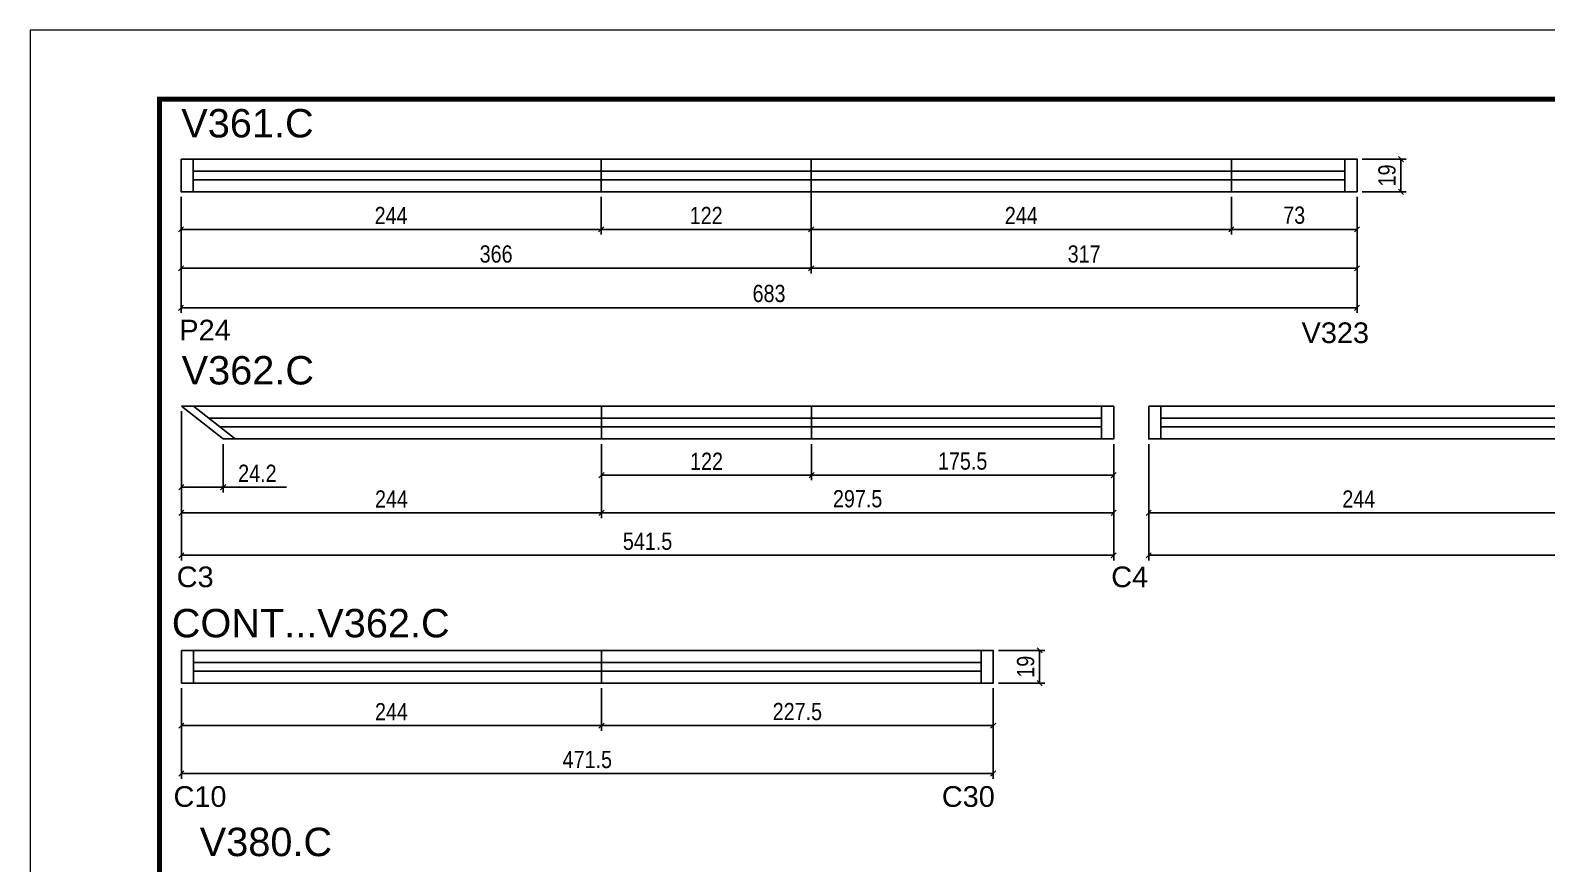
# Model space of a CAD drawing. Extents: x 3090 to 9343, y 762 to 5258.
# Drawn here: x 6273 to 7154, y 1328 to 1812 of the extents above; entities that cross this region are included whole.
import ezdxf

# ---------------------------------------------------------------- set-up
doc = ezdxf.new("R2010")
doc.units = 0
doc.linetypes.add('DASHED', pattern=[0.75, 0.5, -0.25])
doc.layers.add('00 - FELIPE', color=2, linetype='Continuous', plot=False)
for name, color, linetype in [('5', 5, 'Continuous'), ('COTA', 241, 'Continuous'), ('NOMENCLATURA', 7, 'Continuous'), ('Painéis', 200, 'Continuous'), ('SARR_2.2x7', 40, 'Continuous')]:
    doc.layers.add(name, color=color, linetype=linetype)
for name, color, linetype, lineweight in [('Escoras', 2, 'Continuous', 25), ('Folhas', 255, 'Continuous', 9), ('Romaneio', 3, 'Continuous', 13), ('SARRAFO DE PRESSAO', 251, 'DASHED', 9)]:
    doc.layers.add(name, color=color, linetype=linetype, lineweight=lineweight)
doc.styles.add('COTA TECNICA', font='techl___.ttf', dxfattribs={"height": 10})
doc.styles.add('COTA TECNICA-50', font='techl___.ttf', dxfattribs={"height": 10})
doc.styles.get("Standard").update_dxf_attribs({"font": 'arial.ttf'})
doc.dimstyles.new('COTA PAINEL-50', dxfattribs={"dimtxt": 10, "dimasz": 3, "dimexe": 3, "dimexo": 3, "dimgap": 3, "dimtad": 1, "dimdec": 1, "dimzin": 12, "dimdsep": 46, "dimtxsty": 'COTA TECNICA-50', "dimblk1": 'OBLIQUE', "dimblk2": 'OBLIQUE', "dimsah": 1, "dimcen": 0.9, "dimclrd": 4, "dimclre": 4, "dimclrt": 240, "dimadec": 1, "dimazin": 3, "dimtfac": 1, "dimtdec": 1, "dimtmove": 0, "dimatfit": 3, "dimfxl": 1, "dimtolj": 1, "dimtzin": 12, "dimarcsym": 0})
doc.dimstyles.new('PAINEL', dxfattribs={"dimtxt": 10, "dimasz": 3, "dimexe": 3, "dimexo": 3, "dimgap": 3, "dimtad": 1, "dimdec": 1, "dimzin": 12, "dimdsep": 46, "dimtxsty": 'COTA TECNICA', "dimblk1": 'OBLIQUE', "dimblk2": 'OBLIQUE', "dimsah": 1, "dimcen": 0.9, "dimclrd": 4, "dimclre": 4, "dimclrt": 240, "dimadec": 1, "dimazin": 3, "dimtfac": 1, "dimtdec": 1, "dimtmove": 0, "dimatfit": 3, "dimfxl": 1, "dimtolj": 1, "dimtzin": 12, "dimarcsym": 0})

# ---------------------------------------------------------------- blocks, each defined once
blk = doc.blocks.new('9999999999')
at = {"layer": 'Folhas'}
blk.add_lwpolyline([(98138.98, 34190.21), (99623.98, 34190.21), (99623.98, 35240.21), (98138.98, 35240.21)], close=True, dxfattribs=at)
at = {"layer": 'Folhas', "color": 30, "const_width": 3}
blk.add_lwpolyline([(98213.98, 34230.21), (99583.98, 34230.21), (99583.98, 35200.21), (98213.98, 35200.21)], close=True, dxfattribs=at)
blk = doc.blocks.new('_Oblique')
at = {"color": 0, "linetype": 'ByBlock', "lineweight": -2}
blk.add_line((-0.5, -0.5), (0.5, 0.5), dxfattribs=at)
blk = doc.blocks.new('*D230')
at = {"layer": 'Defpoints', "color": 0, "linetype": 'ByBlock', "transparency": 16777216}
for p in [(6360.95, 1718.17), (6604.95, 1718.17), (6604.95, 1696.34)]:
    blk.add_point(p, dxfattribs=at)
at = {"layer": 'Romaneio', "color": 4, "linetype": 'ByBlock', "lineweight": -2, "transparency": 16777216}
for p, q in [((6360.95, 1715.17), (6360.95, 1693.34)), ((6604.95, 1715.17), (6604.95, 1693.34)), ((6360.95, 1696.34), (6604.95, 1696.34))]:
    blk.add_line(p, q, dxfattribs=at)
at = {"layer": 'Romaneio', "color": 4, "linetype": 'ByBlock', "lineweight": -2, "transparency": 16777216, "xscale": 3, "yscale": 3, "zscale": 3, "rotation": 180}
blk.add_blockref('_Oblique', (6360.95, 1696.34), dxfattribs=at)
at = {"layer": 'Romaneio', "color": 4, "linetype": 'ByBlock', "lineweight": -2, "transparency": 16777216, "xscale": 3, "yscale": 3, "zscale": 3}
blk.add_blockref('_Oblique', (6604.95, 1696.34), dxfattribs=at)
at = {"layer": 'Romaneio', "color": 240, "linetype": 'ByBlock', "transparency": 16777216, "insert": (6482.95, 1704.41), "char_height": 10, "attachment_point": 5, "style": 'COTA TECNICA-50'}
blk.add_mtext('\\A1;244', dxfattribs=at)
blk = doc.blocks.new('*D231')
at = {"layer": 'Defpoints', "color": 0, "linetype": 'ByBlock', "transparency": 16777216}
for p in [(6604.95, 1718.17), (6726.95, 1718.17), (6726.95, 1696.34)]:
    blk.add_point(p, dxfattribs=at)
at = {"layer": 'Romaneio', "color": 4, "linetype": 'ByBlock', "lineweight": -2, "transparency": 16777216}
for p, q in [((6604.95, 1715.17), (6604.95, 1693.34)), ((6726.95, 1715.17), (6726.95, 1693.34)), ((6604.95, 1696.34), (6726.95, 1696.34))]:
    blk.add_line(p, q, dxfattribs=at)
at = {"layer": 'Romaneio', "color": 4, "linetype": 'ByBlock', "lineweight": -2, "transparency": 16777216, "xscale": 3, "yscale": 3, "zscale": 3, "rotation": 180}
blk.add_blockref('_Oblique', (6604.95, 1696.34), dxfattribs=at)
at = {"layer": 'Romaneio', "color": 4, "linetype": 'ByBlock', "lineweight": -2, "transparency": 16777216, "xscale": 3, "yscale": 3, "zscale": 3}
blk.add_blockref('_Oblique', (6726.95, 1696.34), dxfattribs=at)
at = {"layer": 'Romaneio', "color": 240, "linetype": 'ByBlock', "transparency": 16777216, "insert": (6665.95, 1704.4), "char_height": 10, "attachment_point": 5, "style": 'COTA TECNICA-50'}
blk.add_mtext('\\A1;122', dxfattribs=at)
blk = doc.blocks.new('*D232')
at = {"layer": 'Defpoints', "color": 0, "linetype": 'ByBlock', "transparency": 16777216}
for p in [(6970.95, 1718.17), (7043.95, 1718.17), (7043.95, 1696.34)]:
    blk.add_point(p, dxfattribs=at)
at = {"layer": 'Romaneio', "color": 4, "linetype": 'ByBlock', "lineweight": -2, "transparency": 16777216}
for p, q in [((6970.95, 1715.17), (6970.95, 1693.34)), ((7043.95, 1715.17), (7043.95, 1693.34)), ((6970.95, 1696.34), (7043.95, 1696.34))]:
    blk.add_line(p, q, dxfattribs=at)
at = {"layer": 'Romaneio', "color": 4, "linetype": 'ByBlock', "lineweight": -2, "transparency": 16777216, "xscale": 3, "yscale": 3, "zscale": 3, "rotation": 180}
blk.add_blockref('_Oblique', (6970.95, 1696.34), dxfattribs=at)
at = {"layer": 'Romaneio', "color": 4, "linetype": 'ByBlock', "lineweight": -2, "transparency": 16777216, "xscale": 3, "yscale": 3, "zscale": 3}
blk.add_blockref('_Oblique', (7043.95, 1696.34), dxfattribs=at)
at = {"layer": 'Romaneio', "color": 240, "linetype": 'ByBlock', "transparency": 16777216, "insert": (7007.45, 1704.56), "char_height": 10, "attachment_point": 5, "style": 'COTA TECNICA-50'}
blk.add_mtext('\\A1;73', dxfattribs=at)
blk = doc.blocks.new('*D233')
at = {"layer": 'Defpoints', "color": 0, "linetype": 'ByBlock', "transparency": 16777216}
for p in [(6360.95, 1718.17), (7043.95, 1718.17), (6360.95, 1650.83)]:
    blk.add_point(p, dxfattribs=at)
at = {"layer": 'Romaneio', "color": 4, "linetype": 'ByBlock', "lineweight": -2, "transparency": 16777216}
for p, q in [((6360.95, 1715.17), (6360.95, 1647.83)), ((7043.95, 1715.17), (7043.95, 1647.83)), ((7043.95, 1650.83), (6360.95, 1650.83))]:
    blk.add_line(p, q, dxfattribs=at)
at = {"layer": 'Romaneio', "color": 4, "linetype": 'ByBlock', "lineweight": -2, "transparency": 16777216, "xscale": 3, "yscale": 3, "zscale": 3, "rotation": 180}
blk.add_blockref('_Oblique', (6360.95, 1650.83), dxfattribs=at)
at = {"layer": 'Romaneio', "color": 4, "linetype": 'ByBlock', "lineweight": -2, "transparency": 16777216, "xscale": 3, "yscale": 3, "zscale": 3}
blk.add_blockref('_Oblique', (7043.95, 1650.83), dxfattribs=at)
at = {"layer": 'Romaneio', "color": 240, "linetype": 'ByBlock', "transparency": 16777216, "insert": (6702.45, 1659.07), "char_height": 10, "attachment_point": 5, "style": 'COTA TECNICA-50'}
blk.add_mtext('\\A1;683', dxfattribs=at)
blk = doc.blocks.new('*D11')
at = {"layer": 'Defpoints', "color": 0, "linetype": 'ByBlock', "transparency": 16777216}
for p in [(7043.95, 1737.17), (7043.95, 1718.17), (7069.47, 1718.17)]:
    blk.add_point(p, dxfattribs=at)
at = {"layer": 'Romaneio', "color": 4, "linetype": 'ByBlock', "lineweight": -2, "transparency": 16777216}
for p, q in [((7046.95, 1737.17), (7072.47, 1737.17)), ((7069.47, 1737.17), (7069.47, 1718.17)), ((7046.95, 1718.17), (7072.47, 1718.17))]:
    blk.add_line(p, q, dxfattribs=at)
at = {"layer": 'Romaneio', "color": 4, "linetype": 'ByBlock', "lineweight": -2, "transparency": 16777216, "xscale": 3, "yscale": 3, "zscale": 3}
for p, rotation in [((7069.47, 1737.17), 90), ((7069.47, 1718.17), 270)]:
    blk.add_blockref('_Oblique', p, dxfattribs=dict(at, rotation=rotation))
at = {"layer": 'Romaneio', "color": 240, "linetype": 'ByBlock', "transparency": 16777216, "insert": (7061.38, 1727.67), "char_height": 10, "attachment_point": 5, "rotation": 90, "style": 'COTA TECNICA-50'}
blk.add_mtext('\\A1;19', dxfattribs=at)
blk = doc.blocks.new('*D341')
at = {"layer": 'Defpoints', "color": 0, "linetype": 'ByBlock', "transparency": 16777216}
for p in [(6922.96, 1574.7), (7166.96, 1574.7), (7166.96, 1531.71)]:
    blk.add_point(p, dxfattribs=at)
at = {"layer": 'Romaneio', "color": 4, "linetype": 'ByBlock', "lineweight": -2, "transparency": 16777216}
for p, q in [((6922.96, 1571.7), (6922.96, 1528.71)), ((7166.96, 1571.7), (7166.96, 1528.71)), ((6922.96, 1531.71), (7166.96, 1531.71))]:
    blk.add_line(p, q, dxfattribs=at)
at = {"layer": 'Romaneio', "color": 4, "linetype": 'ByBlock', "lineweight": -2, "transparency": 16777216, "xscale": 3, "yscale": 3, "zscale": 3, "rotation": 180}
blk.add_blockref('_Oblique', (6922.96, 1531.71), dxfattribs=at)
at = {"layer": 'Romaneio', "color": 4, "linetype": 'ByBlock', "lineweight": -2, "transparency": 16777216, "xscale": 3, "yscale": 3, "zscale": 3}
blk.add_blockref('_Oblique', (7166.96, 1531.71), dxfattribs=at)
at = {"layer": 'Romaneio', "color": 240, "linetype": 'ByBlock', "transparency": 16777216, "insert": (7044.96, 1539.78), "char_height": 10, "attachment_point": 5, "style": 'COTA TECNICA-50'}
blk.add_mtext('\\A1;244', dxfattribs=at)
blk = doc.blocks.new('*D342')
at = {"layer": 'Defpoints', "color": 0, "linetype": 'ByBlock', "transparency": 16777216}
for p in [(6361.17, 1593.7), (6605.17, 1574.7), (6605.17, 1531.71)]:
    blk.add_point(p, dxfattribs=at)
at = {"layer": 'Escoras', "color": 4, "linetype": 'ByBlock', "lineweight": -2, "transparency": 16777216}
for p, q in [((6361.17, 1590.7), (6361.17, 1528.71)), ((6605.17, 1571.7), (6605.17, 1528.71)), ((6361.17, 1531.71), (6605.17, 1531.71))]:
    blk.add_line(p, q, dxfattribs=at)
at = {"layer": 'Escoras', "color": 4, "linetype": 'ByBlock', "lineweight": -2, "transparency": 16777216, "xscale": 3, "yscale": 3, "zscale": 3, "rotation": 180}
blk.add_blockref('_Oblique', (6361.17, 1531.71), dxfattribs=at)
at = {"layer": 'Escoras', "color": 4, "linetype": 'ByBlock', "lineweight": -2, "transparency": 16777216, "xscale": 3, "yscale": 3, "zscale": 3}
blk.add_blockref('_Oblique', (6605.17, 1531.71), dxfattribs=at)
at = {"layer": 'Escoras', "color": 240, "linetype": 'ByBlock', "transparency": 16777216, "insert": (6483.17, 1539.78), "char_height": 10, "attachment_point": 5, "style": 'COTA TECNICA-50'}
blk.add_mtext('\\A1;244', dxfattribs=at)
blk = doc.blocks.new('*D343')
at = {"layer": 'Defpoints', "color": 0, "linetype": 'ByBlock', "transparency": 16777216}
for p in [(6361.17, 1593.7), (6385.38, 1574.7), (6385.38, 1546.64)]:
    blk.add_point(p, dxfattribs=at)
at = {"layer": 'Escoras', "color": 4, "linetype": 'ByBlock', "lineweight": -2, "transparency": 16777216}
for p, q in [((6361.17, 1590.7), (6361.17, 1543.64)), ((6385.38, 1571.7), (6385.38, 1543.64)), ((6361.17, 1546.64), (6385.38, 1546.64)), ((6385.38, 1546.64), (6422.21, 1546.64))]:
    blk.add_line(p, q, dxfattribs=at)
at = {"layer": 'Escoras', "color": 4, "linetype": 'ByBlock', "lineweight": -2, "transparency": 16777216, "xscale": 3, "yscale": 3, "zscale": 3, "rotation": 180}
blk.add_blockref('_Oblique', (6361.17, 1546.64), dxfattribs=at)
at = {"layer": 'Escoras', "color": 4, "linetype": 'ByBlock', "lineweight": -2, "transparency": 16777216, "xscale": 3, "yscale": 3, "zscale": 3}
blk.add_blockref('_Oblique', (6385.38, 1546.64), dxfattribs=at)
at = {"layer": 'Escoras', "color": 240, "linetype": 'ByBlock', "transparency": 16777216, "insert": (6405.29, 1554.71), "char_height": 10, "attachment_point": 5, "style": 'COTA TECNICA-50'}
blk.add_mtext('\\A1;24.2', dxfattribs=at)
blk = doc.blocks.new('*D68')
at = {"layer": 'Defpoints', "color": 0, "linetype": 'ByBlock', "transparency": 16777216}
for p in [(6361.17, 1593.7), (6902.64, 1574.7), (6902.64, 1507.06)]:
    blk.add_point(p, dxfattribs=at)
at = {"layer": 'Escoras', "color": 4, "linetype": 'ByBlock', "lineweight": -2, "transparency": 16777216}
for p, q in [((6361.17, 1590.7), (6361.17, 1504.06)), ((6902.64, 1571.7), (6902.64, 1504.06)), ((6361.17, 1507.06), (6902.64, 1507.06))]:
    blk.add_line(p, q, dxfattribs=at)
at = {"layer": 'Escoras', "color": 4, "linetype": 'ByBlock', "lineweight": -2, "transparency": 16777216, "xscale": 3, "yscale": 3, "zscale": 3, "rotation": 180}
blk.add_blockref('_Oblique', (6361.17, 1507.06), dxfattribs=at)
at = {"layer": 'Escoras', "color": 4, "linetype": 'ByBlock', "lineweight": -2, "transparency": 16777216, "xscale": 3, "yscale": 3, "zscale": 3}
blk.add_blockref('_Oblique', (6902.64, 1507.06), dxfattribs=at)
at = {"layer": 'Escoras', "color": 240, "linetype": 'ByBlock', "transparency": 16777216, "insert": (6631.9, 1515.17), "char_height": 10, "attachment_point": 5, "style": 'COTA TECNICA-50'}
blk.add_mtext('\\A1;541.5', dxfattribs=at)
blk = doc.blocks.new('*D69')
at = {"layer": 'Defpoints', "color": 0, "linetype": 'ByBlock', "transparency": 16777216}
for p in [(6605.17, 1574.7), (6727.17, 1574.7), (6727.17, 1553.63)]:
    blk.add_point(p, dxfattribs=at)
at = {"layer": 'Romaneio', "color": 4, "linetype": 'ByBlock', "lineweight": -2, "transparency": 16777216}
for p, q in [((6605.17, 1571.7), (6605.17, 1550.63)), ((6727.17, 1571.7), (6727.17, 1550.63)), ((6605.17, 1553.63), (6727.17, 1553.63))]:
    blk.add_line(p, q, dxfattribs=at)
at = {"layer": 'Romaneio', "color": 4, "linetype": 'ByBlock', "lineweight": -2, "transparency": 16777216, "xscale": 3, "yscale": 3, "zscale": 3, "rotation": 180}
blk.add_blockref('_Oblique', (6605.17, 1553.63), dxfattribs=at)
at = {"layer": 'Romaneio', "color": 4, "linetype": 'ByBlock', "lineweight": -2, "transparency": 16777216, "xscale": 3, "yscale": 3, "zscale": 3}
blk.add_blockref('_Oblique', (6727.17, 1553.63), dxfattribs=at)
at = {"layer": 'Romaneio', "color": 240, "linetype": 'ByBlock', "transparency": 16777216, "insert": (6666.17, 1561.68), "char_height": 10, "attachment_point": 5, "style": 'COTA TECNICA-50'}
blk.add_mtext('\\A1;122', dxfattribs=at)
blk = doc.blocks.new('*D70')
at = {"layer": 'Defpoints', "color": 0, "linetype": 'ByBlock', "transparency": 16777216}
for p in [(6727.17, 1574.7), (6902.64, 1574.7), (6902.64, 1553.63)]:
    blk.add_point(p, dxfattribs=at)
at = {"layer": 'Romaneio', "color": 4, "linetype": 'ByBlock', "lineweight": -2, "transparency": 16777216}
for p, q in [((6727.17, 1571.7), (6727.17, 1550.63)), ((6902.64, 1571.7), (6902.64, 1550.63)), ((6727.17, 1553.63), (6902.64, 1553.63))]:
    blk.add_line(p, q, dxfattribs=at)
at = {"layer": 'Romaneio', "color": 4, "linetype": 'ByBlock', "lineweight": -2, "transparency": 16777216, "xscale": 3, "yscale": 3, "zscale": 3, "rotation": 180}
blk.add_blockref('_Oblique', (6727.17, 1553.63), dxfattribs=at)
at = {"layer": 'Romaneio', "color": 4, "linetype": 'ByBlock', "lineweight": -2, "transparency": 16777216, "xscale": 3, "yscale": 3, "zscale": 3}
blk.add_blockref('_Oblique', (6902.64, 1553.63), dxfattribs=at)
at = {"layer": 'Romaneio', "color": 240, "linetype": 'ByBlock', "transparency": 16777216, "insert": (6814.9, 1561.74), "char_height": 10, "attachment_point": 5, "style": 'COTA TECNICA-50'}
blk.add_mtext('\\A1;175.5', dxfattribs=at)
blk = doc.blocks.new('*D344')
at = {"layer": 'COTA', "color": 4, "linetype": 'ByBlock', "lineweight": -2, "transparency": 16777216}
for p, q in [((6361.17, 1429.84), (6361.17, 1377.32)), ((6832.67, 1429.84), (6832.67, 1377.32)), ((6832.67, 1380.32), (6361.17, 1380.32))]:
    blk.add_line(p, q, dxfattribs=at)
at = {"layer": 'Defpoints', "color": 0, "linetype": 'ByBlock', "transparency": 16777216}
for p in [(6361.17, 1432.84), (6832.67, 1432.84), (6361.17, 1380.32)]:
    blk.add_point(p, dxfattribs=at)
at = {"layer": 'COTA', "color": 4, "linetype": 'ByBlock', "lineweight": -2, "transparency": 16777216, "xscale": 3, "yscale": 3, "zscale": 3, "rotation": 180}
blk.add_blockref('_Oblique', (6361.17, 1380.32), dxfattribs=at)
at = {"layer": 'COTA', "color": 4, "linetype": 'ByBlock', "lineweight": -2, "transparency": 16777216, "xscale": 3, "yscale": 3, "zscale": 3}
blk.add_blockref('_Oblique', (6832.67, 1380.32), dxfattribs=at)
at = {"layer": 'COTA', "color": 240, "linetype": 'ByBlock', "transparency": 16777216, "insert": (6596.92, 1388.43), "char_height": 10, "attachment_point": 5, "style": 'COTA TECNICA-50'}
blk.add_mtext('\\A1;471.5', dxfattribs=at)
blk = doc.blocks.new('*D345')
at = {"color": 4, "lineweight": -2, "transparency": 16777216}
for p, q in [((6361.17, 1429.84), (6361.17, 1405.16)), ((6605.17, 1429.84), (6605.17, 1405.16)), ((6361.17, 1408.16), (6605.17, 1408.16))]:
    blk.add_line(p, q, dxfattribs=at)
at = {"layer": 'Defpoints', "color": 0, "transparency": 16777216}
for p in [(6361.17, 1432.84), (6605.17, 1432.84), (6605.17, 1408.16)]:
    blk.add_point(p, dxfattribs=at)
at = {"color": 4, "lineweight": -2, "transparency": 16777216, "xscale": 3, "yscale": 3, "zscale": 3, "rotation": 180}
blk.add_blockref('_Oblique', (6361.17, 1408.16), dxfattribs=at)
at = {"color": 4, "lineweight": -2, "transparency": 16777216, "xscale": 3, "yscale": 3, "zscale": 3}
blk.add_blockref('_Oblique', (6605.17, 1408.16), dxfattribs=at)
at = {"color": 240, "transparency": 16777216, "insert": (6483.17, 1416.24), "char_height": 10, "attachment_point": 5, "style": 'COTA TECNICA'}
blk.add_mtext('\\A1;244', dxfattribs=at)
blk = doc.blocks.new('*D346')
at = {"color": 4, "lineweight": -2, "transparency": 16777216}
for p, q in [((6605.17, 1429.84), (6605.17, 1405.16)), ((6832.67, 1429.84), (6832.67, 1405.16)), ((6605.17, 1408.16), (6832.67, 1408.16))]:
    blk.add_line(p, q, dxfattribs=at)
at = {"layer": 'Defpoints', "color": 0, "transparency": 16777216}
for p in [(6605.17, 1432.84), (6832.67, 1432.84), (6832.67, 1408.16)]:
    blk.add_point(p, dxfattribs=at)
at = {"color": 4, "lineweight": -2, "transparency": 16777216, "xscale": 3, "yscale": 3, "zscale": 3, "rotation": 180}
blk.add_blockref('_Oblique', (6605.17, 1408.16), dxfattribs=at)
at = {"color": 4, "lineweight": -2, "transparency": 16777216, "xscale": 3, "yscale": 3, "zscale": 3}
blk.add_blockref('_Oblique', (6832.67, 1408.16), dxfattribs=at)
at = {"color": 240, "transparency": 16777216, "insert": (6718.92, 1416.27), "char_height": 10, "attachment_point": 5, "style": 'COTA TECNICA'}
blk.add_mtext('\\A1;227.5', dxfattribs=at)
blk = doc.blocks.new('*D431')
at = {"layer": 'Defpoints', "color": 0, "linetype": 'ByBlock', "transparency": 16777216}
for p in [(6832.67, 1451.84), (6859.6, 1451.84), (6832.67, 1432.84)]:
    blk.add_point(p, dxfattribs=at)
at = {"layer": 'Escoras', "color": 4, "linetype": 'ByBlock', "lineweight": -2, "transparency": 16777216}
for p, q in [((6835.67, 1451.84), (6862.6, 1451.84)), ((6859.6, 1432.84), (6859.6, 1451.84)), ((6835.67, 1432.84), (6862.6, 1432.84))]:
    blk.add_line(p, q, dxfattribs=at)
at = {"layer": 'Escoras', "color": 4, "linetype": 'ByBlock', "lineweight": -2, "transparency": 16777216, "xscale": 3, "yscale": 3, "zscale": 3}
for p, rotation in [((6859.6, 1451.84), 90), ((6859.6, 1432.84), 270)]:
    blk.add_blockref('_Oblique', p, dxfattribs=dict(at, rotation=rotation))
at = {"layer": 'Escoras', "color": 240, "linetype": 'ByBlock', "transparency": 16777216, "insert": (6851.51, 1442.34), "char_height": 10, "attachment_point": 5, "rotation": 90, "style": 'COTA TECNICA-50'}
blk.add_mtext('\\A1;19', dxfattribs=at)
blk = doc.blocks.new('*D432')
at = {"layer": 'Defpoints', "color": 0, "linetype": 'ByBlock', "transparency": 16777216}
for p in [(6922.96, 1574.7), (7429.44, 1574.7), (7429.44, 1507.06)]:
    blk.add_point(p, dxfattribs=at)
at = {"layer": 'Escoras', "color": 4, "linetype": 'ByBlock', "lineweight": -2, "transparency": 16777216}
for p, q in [((6922.96, 1571.7), (6922.96, 1504.06)), ((7429.44, 1571.7), (7429.44, 1504.06)), ((6922.96, 1507.06), (7429.44, 1507.06))]:
    blk.add_line(p, q, dxfattribs=at)
at = {"layer": 'Escoras', "color": 4, "linetype": 'ByBlock', "lineweight": -2, "transparency": 16777216, "xscale": 3, "yscale": 3, "zscale": 3, "rotation": 180}
blk.add_blockref('_Oblique', (6922.96, 1507.06), dxfattribs=at)
at = {"layer": 'Escoras', "color": 4, "linetype": 'ByBlock', "lineweight": -2, "transparency": 16777216, "xscale": 3, "yscale": 3, "zscale": 3}
blk.add_blockref('_Oblique', (7429.44, 1507.06), dxfattribs=at)
at = {"layer": 'Escoras', "color": 240, "linetype": 'ByBlock', "transparency": 16777216, "insert": (7176.2, 1515.17), "char_height": 10, "attachment_point": 5, "style": 'COTA TECNICA-50'}
blk.add_mtext('\\A1;506.5', dxfattribs=at)
blk = doc.blocks.new('*D448')
at = {"layer": '00 - FELIPE', "color": 4, "lineweight": -2, "transparency": 16777216}
for p, q in [((6360.95, 1715.17), (6360.95, 1670.77)), ((6726.95, 1715.17), (6726.95, 1670.77)), ((6360.95, 1673.77), (6726.95, 1673.77))]:
    blk.add_line(p, q, dxfattribs=at)
at = {"layer": 'Defpoints', "color": 0, "transparency": 16777216}
for p in [(6360.95, 1718.17), (6726.95, 1718.17), (6726.95, 1673.77)]:
    blk.add_point(p, dxfattribs=at)
at = {"layer": '00 - FELIPE', "color": 4, "lineweight": -2, "transparency": 16777216, "xscale": 3, "yscale": 3, "zscale": 3, "rotation": 180}
blk.add_blockref('_Oblique', (6360.95, 1673.77), dxfattribs=at)
at = {"layer": '00 - FELIPE', "color": 4, "lineweight": -2, "transparency": 16777216, "xscale": 3, "yscale": 3, "zscale": 3}
blk.add_blockref('_Oblique', (6726.95, 1673.77), dxfattribs=at)
at = {"layer": '00 - FELIPE', "color": 240, "transparency": 16777216, "insert": (6543.95, 1681.99), "char_height": 10, "attachment_point": 5, "style": 'COTA TECNICA'}
blk.add_mtext('\\A1;366', dxfattribs=at)
blk = doc.blocks.new('*D449')
at = {"layer": '00 - FELIPE', "color": 4, "lineweight": -2, "transparency": 16777216}
for p, q in [((6726.95, 1734.17), (6726.95, 1670.77)), ((7043.95, 1715.17), (7043.95, 1670.77)), ((6726.95, 1673.77), (7043.95, 1673.77))]:
    blk.add_line(p, q, dxfattribs=at)
at = {"layer": 'Defpoints', "color": 0, "transparency": 16777216}
for p in [(6726.95, 1737.17), (7043.95, 1718.17), (7043.95, 1673.77)]:
    blk.add_point(p, dxfattribs=at)
at = {"layer": '00 - FELIPE', "color": 4, "lineweight": -2, "transparency": 16777216, "xscale": 3, "yscale": 3, "zscale": 3, "rotation": 180}
blk.add_blockref('_Oblique', (6726.95, 1673.77), dxfattribs=at)
at = {"layer": '00 - FELIPE', "color": 4, "lineweight": -2, "transparency": 16777216, "xscale": 3, "yscale": 3, "zscale": 3}
blk.add_blockref('_Oblique', (7043.95, 1673.77), dxfattribs=at)
at = {"layer": '00 - FELIPE', "color": 240, "transparency": 16777216, "insert": (6885.45, 1681.99), "char_height": 10, "attachment_point": 5, "style": 'COTA TECNICA'}
blk.add_mtext('\\A1;317', dxfattribs=at)
blk = doc.blocks.new('*D505')
at = {"layer": '00 - FELIPE', "color": 4, "lineweight": -2, "transparency": 16777216}
for p, q in [((6726.95, 1715.17), (6726.95, 1693.34)), ((6970.95, 1715.17), (6970.95, 1693.34)), ((6726.95, 1696.34), (6970.95, 1696.34))]:
    blk.add_line(p, q, dxfattribs=at)
at = {"layer": 'Defpoints', "color": 0, "transparency": 16777216}
for p in [(6726.95, 1718.17), (6970.95, 1718.17), (6970.95, 1696.34)]:
    blk.add_point(p, dxfattribs=at)
at = {"layer": '00 - FELIPE', "color": 4, "lineweight": -2, "transparency": 16777216, "xscale": 3, "yscale": 3, "zscale": 3, "rotation": 180}
blk.add_blockref('_Oblique', (6726.95, 1696.34), dxfattribs=at)
at = {"layer": '00 - FELIPE', "color": 4, "lineweight": -2, "transparency": 16777216, "xscale": 3, "yscale": 3, "zscale": 3}
blk.add_blockref('_Oblique', (6970.95, 1696.34), dxfattribs=at)
at = {"layer": '00 - FELIPE', "color": 240, "transparency": 16777216, "insert": (6848.95, 1704.41), "char_height": 10, "attachment_point": 5, "style": 'COTA TECNICA'}
blk.add_mtext('\\A1;244', dxfattribs=at)
blk = doc.blocks.new('*D506')
at = {"layer": '00 - FELIPE', "color": 4, "lineweight": -2, "transparency": 16777216}
for p, q in [((6605.17, 1571.7), (6605.17, 1528.71)), ((6902.64, 1571.7), (6902.64, 1528.71)), ((6605.17, 1531.71), (6902.64, 1531.71))]:
    blk.add_line(p, q, dxfattribs=at)
at = {"layer": 'Defpoints', "color": 0, "transparency": 16777216}
for p in [(6605.17, 1574.7), (6902.64, 1574.7), (6902.64, 1531.71)]:
    blk.add_point(p, dxfattribs=at)
at = {"layer": '00 - FELIPE', "color": 4, "lineweight": -2, "transparency": 16777216, "xscale": 3, "yscale": 3, "zscale": 3, "rotation": 180}
blk.add_blockref('_Oblique', (6605.17, 1531.71), dxfattribs=at)
at = {"layer": '00 - FELIPE', "color": 4, "lineweight": -2, "transparency": 16777216, "xscale": 3, "yscale": 3, "zscale": 3}
blk.add_blockref('_Oblique', (6902.64, 1531.71), dxfattribs=at)
at = {"layer": '00 - FELIPE', "color": 240, "transparency": 16777216, "insert": (6753.9, 1539.85), "char_height": 10, "attachment_point": 5, "style": 'COTA TECNICA'}
blk.add_mtext('\\A1;297.5', dxfattribs=at)

msp = doc.modelspace()

# ---------------------------------------------------------------- linework, layer by layer
at = {"layer": 'Painéis', "linetype": 'Continuous'}
msp.add_line((6605.17, 1451.84), (6605.17, 1432.84), dxfattribs=at)
for points in [[(6360.95, 1737.17), (6604.95, 1737.17), (6604.95, 1718.17), (6360.95, 1718.17)], [(6604.95, 1737.17), (6726.95, 1737.17), (6726.95, 1718.17), (6604.95, 1718.17)], [(6726.95, 1737.17), (6970.95, 1737.17), (6970.95, 1718.17), (6726.95, 1718.17)], [(6970.95, 1737.17), (7043.95, 1737.17), (7043.95, 1718.17), (6970.95, 1718.17)], [(6361.17, 1593.7), (6605.17, 1593.7), (6605.17, 1574.7), (6385.38, 1574.7)], [(6605.17, 1593.7), (6727.17, 1593.7), (6727.17, 1574.7), (6605.17, 1574.7)], [(6727.17, 1593.7), (6902.64, 1593.7), (6902.64, 1574.7), (6727.17, 1574.7)], [(6922.96, 1593.7), (7166.96, 1593.7), (7166.96, 1574.7), (6922.96, 1574.7)], [(6361.17, 1451.84), (6832.67, 1451.84), (6832.67, 1432.84), (6361.17, 1432.84)]]:
    msp.add_lwpolyline(points, close=True, dxfattribs=at)
at = {"layer": 'SARR_2.2x7', "linetype": 'Continuous'}
for p, q in [((6367.95, 1737.17), (6367.95, 1718.17)), ((7036.95, 1737.17), (7036.95, 1718.17)), ((6367.95, 1730.17), (6660.95, 1730.17)), ((6660.95, 1730.17), (6726.95, 1730.17)), ((6726.95, 1730.17), (7026.95, 1730.17)), ((7026.95, 1730.17), (7036.95, 1730.17)), ((6660.95, 1725.17), (6367.95, 1725.17)), ((6660.95, 1725.17), (6726.95, 1725.17)), ((7026.95, 1725.17), (6726.95, 1725.17)), ((7036.95, 1725.17), (7026.95, 1725.17)), ((6368.17, 1593.7), (6392.38, 1574.7)), ((6605.17, 1586.7), (6377.09, 1586.7)), ((6727.17, 1586.7), (6605.17, 1586.7)), ((6727.17, 1586.7), (6895.64, 1586.7)), ((6895.64, 1593.7), (6895.64, 1574.7)), ((6929.96, 1593.7), (6929.96, 1574.7)), ((7166.96, 1586.7), (6929.96, 1586.7)), ((6383.46, 1581.7), (6605.17, 1581.7)), ((6605.17, 1581.7), (6727.17, 1581.7)), ((6895.64, 1581.7), (6727.17, 1581.7)), ((6929.96, 1581.7), (7166.96, 1581.7)), ((6368.17, 1451.84), (6368.17, 1432.84)), ((6368.17, 1444.84), (6825.67, 1444.84)), ((6825.67, 1451.84), (6825.67, 1432.84)), ((6825.67, 1439.84), (6368.17, 1439.84))]:
    msp.add_line(p, q, dxfattribs=at)

# ---------------------------------------------------------------- block references
at = {"layer": 'SARRAFO DE PRESSAO', "color": 6, "linetype": 'ByBlock'}
msp.add_blockref('9999999999', (-91865.55, -33428.25), dxfattribs=at)

# ---------------------------------------------------------------- texts
at = {"layer": '5', "linetype": 'Continuous'}
for s, p in [('P24', (6360, 1631.87)), ('V323', (7011.76, 1630.33)), ('C3', (6358.46, 1488.56)), ('C4', (6901.18, 1488.56)), ('C10', (6356.6, 1360.99)), ('C30', (6802.82, 1360.99))]:
    msp.add_text(s, height=12, rotation=359.99996, dxfattribs=at).set_placement(p)
at = {"layer": 'NOMENCLATURA', "linetype": 'Continuous'}
for s, p in [('V361.C', (6361.11, 1749.75)), ('V362.C', (6361.32, 1606.28)), ('CONT...V362.C', (6355.58, 1459.43)), ('V380.C', (6371.83, 1332.36))]:
    msp.add_text(s, height=16.5, dxfattribs=at).set_placement(p)

# ---------------------------------------------------------------- dimensions: what is measured, and where the dimension line sits
for base, p1, p2, picture, middle in [((6605.17, 1408.16), (6361.17, 1432.84), (6605.17, 1432.84), '*D345', (6483.17, 1416.24)), ((6832.67, 1408.16), (6605.17, 1432.84), (6832.67, 1432.84), '*D346', (6718.92, 1416.27))]:
    dim = msp.add_linear_dim(base=base, p1=p1, p2=p2, dimstyle='PAINEL')
    dim.commit()
    dim.dimension.update_dxf_attribs({"geometry": picture, "text_midpoint": middle})
at = {"layer": '00 - FELIPE'}
dim = msp.add_linear_dim(base=(7043.95, 1673.77), p1=(6726.95, 1737.17), p2=(7043.95, 1718.17), dimstyle='PAINEL', override={"dimtmove": 1}, dxfattribs=at)
dim.commit()
dim.dimension.update_dxf_attribs({"geometry": '*D449', "text_midpoint": (6885.45, 1681.99)})
for base, p1, p2, picture, middle in [((6726.95, 1673.77), (6360.95, 1718.17), (6726.95, 1718.17), '*D448', (6543.95, 1681.99)), ((6970.95, 1696.34), (6726.95, 1718.17), (6970.95, 1718.17), '*D505', (6848.95, 1704.41)), ((6902.64, 1531.71), (6605.17, 1574.7), (6902.64, 1574.7), '*D506', (6753.9, 1539.85))]:
    dim = msp.add_linear_dim(base=base, p1=p1, p2=p2, dimstyle='PAINEL', dxfattribs=at)
    dim.commit()
    dim.dimension.update_dxf_attribs({"geometry": picture, "text_midpoint": middle})
at = {"layer": 'COTA', "linetype": 'ByBlock'}
dim = msp.add_linear_dim(base=(6361.17, 1380.32), p1=(6832.67, 1432.84), p2=(6361.17, 1432.84), dimstyle='COTA PAINEL-50', override={"dimarcsym": 1}, dxfattribs=at)
dim.commit()
dim.dimension.update_dxf_attribs({"geometry": '*D344', "text_midpoint": (6596.92, 1388.43)})
at = {"layer": 'Escoras', "linetype": 'ByBlock'}
for base, p1, p2, picture, middle in [((6605.17, 1531.71), (6361.17, 1593.7), (6605.17, 1574.7), '*D342', (6483.17, 1539.78)), ((6385.38, 1546.64), (6361.17, 1593.7), (6385.38, 1574.7), '*D343', (6405.29, 1554.71)), ((6902.64, 1507.06), (6361.17, 1593.7), (6902.64, 1574.7), '*D68', (6631.9, 1515.17)), ((7429.44, 1507.06), (6922.96, 1574.7), (7429.44, 1574.7), '*D432', (7176.2, 1515.17))]:
    dim = msp.add_linear_dim(base=base, p1=p1, p2=p2, dimstyle='COTA PAINEL-50', override={"dimarcsym": 1}, dxfattribs=at)
    dim.commit()
    dim.dimension.update_dxf_attribs({"geometry": picture, "text_midpoint": middle})
dim = msp.add_linear_dim(base=(6859.6, 1451.84), p1=(6832.67, 1432.84), p2=(6832.67, 1451.84), angle=90, dimstyle='COTA PAINEL-50', override={"dimarcsym": 1}, dxfattribs=at)
dim.commit()
dim.dimension.update_dxf_attribs({"geometry": '*D431', "text_midpoint": (6851.51, 1442.34)})
at = {"layer": 'Romaneio', "linetype": 'ByBlock'}
for p1, p2, distance, picture, middle in [((7043.95, 1737.17), (7043.95, 1718.17), 25.52, '*D11', (7061.38, 1727.67)), ((6360.95, 1718.17), (6604.95, 1718.17), -21.83, '*D230', (6482.95, 1704.41)), ((7043.95, 1718.17), (6360.95, 1718.17), 67.34, '*D233', (6702.45, 1659.07)), ((6604.95, 1718.17), (6726.95, 1718.17), -21.83, '*D231', (6665.95, 1704.4)), ((6970.95, 1718.17), (7043.95, 1718.17), -21.83, '*D232', (7007.45, 1704.56)), ((6605.17, 1574.7), (6727.17, 1574.7), -21.08, '*D69', (6666.17, 1561.68)), ((6727.17, 1574.7), (6902.64, 1574.7), -21.08, '*D70', (6814.9, 1561.74)), ((6922.96, 1574.7), (7166.96, 1574.7), -42.99, '*D341', (7044.96, 1539.78))]:
    dim = msp.add_aligned_dim(p1=p1, p2=p2, distance=distance, dimstyle='COTA PAINEL-50', override={"dimarcsym": 1}, dxfattribs=at)
    dim.commit()
    dim.dimension.update_dxf_attribs({"geometry": picture, "text_midpoint": middle})

doc.saveas('drawing.dxf')
